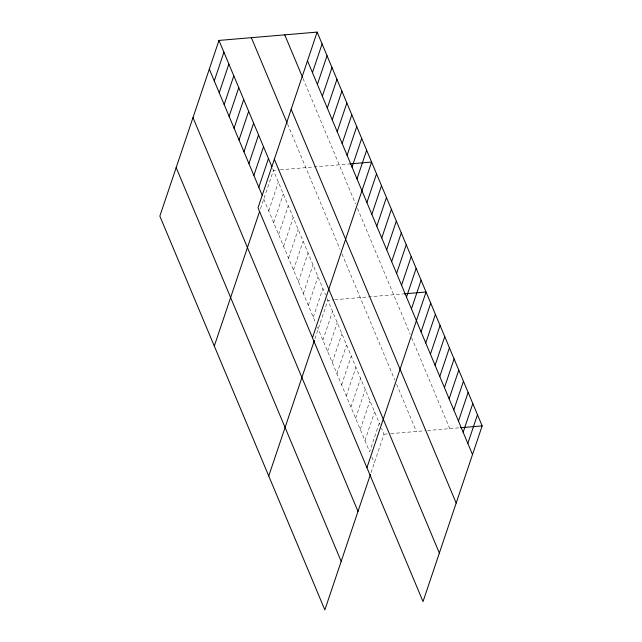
<?xml version="1.0" encoding="UTF-8"?>
<svg xmlns="http://www.w3.org/2000/svg" width="642" height="642" viewBox="0 0 642 642"><rect width="100%" height="100%" fill="white"/><g stroke="black" fill="none" stroke-linecap="round" stroke-linejoin="round"><path stroke-width="0.48" stroke-dasharray="3.21 2.41" d="M260.508 208.762L273.42 170.371L279.31 169.873M268.717 210.873L278.371 182.192M273.669 222.686L283.323 194.004M278.62 234.499L288.274 205.817M283.571 246.311L293.225 217.63M288.523 258.124L298.177 229.443M293.474 269.945L303.12 241.256M298.418 281.758L308.072 253.068M303.369 293.571L313.023 264.881M308.32 305.383L317.975 276.702M313.272 317.196L322.926 288.515M314.957 338.711L327.877 300.328L333.768 299.83M322.894 340.172L332.548 311.482M327.572 351.326L337.227 322.645M332.251 362.481L341.905 333.8M336.922 373.644L346.576 344.955M341.6 384.799L351.254 356.117M346.271 395.953L355.925 367.272M350.949 407.116L360.603 378.427M355.628 418.271L365.274 389.59M360.298 429.426L369.952 400.744M364.977 440.589L374.631 411.899M379.302 423.062L369.648 451.743L317.461 327.195M371.06 472.608L383.98 434.217L381.46 428.214M280.297 169.793L350.002 163.887M334.747 299.742L404.452 293.835M383.98 434.217L389.871 433.719M390.85 433.639L424.723 430.766M427.5 430.525L460.555 427.724M303.024 78.468L355.572 203.875M357.482 208.417L410.198 334.233M411.634 337.668L449.753 428.639M287.544 124.01L340.091 249.417M341.993 253.959L394.798 379.976M396.595 384.269L416.377 431.472M272.657 168.557L325.59 294.871M327.115 298.506L380.024 424.779M263.766 199.06L315.936 323.56M371.806 456.895L374.326 462.906"/><path stroke-width="0.96" d="M317.148 32.1L258.02 207.783L423.03 601.578L482.158 425.895L317.148 32.1L218.97 40.422L159.842 216.105L324.852 609.9L370.466 474.366M214.267 80.916L223.922 52.235M219.219 92.737L228.873 64.048M224.162 104.55L233.816 75.86M229.114 116.362L238.768 87.673M234.065 128.175L243.719 99.494M239.017 139.988L248.671 111.307M243.968 151.801L253.622 123.12M248.919 163.614L258.574 134.932M253.871 175.427L263.525 146.745M258.822 187.247L268.468 158.558M214.3 346.054L259.617 211.403M312.445 72.602L322.091 43.913M317.389 84.415L327.043 55.726M322.34 96.228L331.994 67.538M327.292 108.041L336.946 79.359M332.243 119.853L341.897 91.172M337.194 131.666L346.849 102.985M342.146 143.479L351.8 114.798M347.097 155.3L356.743 126.61M352.041 167.113L361.695 138.423M356.992 178.925L366.646 150.236M312.477 337.732L371.598 162.057L350.002 163.887M268.749 476.011L314.363 340.477M366.895 202.551L376.549 173.87M371.846 214.364L381.5 185.682M376.798 226.177L386.452 197.495M381.749 237.989L391.395 209.308M386.693 249.81L396.347 221.121M391.644 261.623L401.298 232.934M396.595 273.436L406.25 244.754M401.547 285.249L411.201 256.567M406.498 297.061L416.152 268.38M411.45 308.874L421.104 280.193M366.927 467.689L426.055 292.006L404.452 293.835M421.072 331.85L430.726 303.16M425.75 343.005L435.404 314.323M430.421 354.167L440.075 325.478M435.099 365.322L444.754 336.633M439.778 376.477L449.424 347.795M444.449 387.64L454.103 358.95M449.127 398.794L458.781 370.113M453.798 409.949L463.452 381.268M458.476 421.112L468.13 392.423M463.147 432.267L472.801 403.585M467.825 443.421L477.479 414.74M460.555 427.724L482.158 425.895M307.494 60.781L472.504 454.584M284.743 34.845L302.647 77.562M291.163 109.292L456.173 503.087M251.367 37.677L287.159 123.095M274.343 159.272L439.353 553.067M218.97 40.422L271.895 166.735M209.316 69.103L262.249 195.425M192.993 117.614L358.003 511.409M176.173 167.594L341.183 561.389"/></g></svg>
